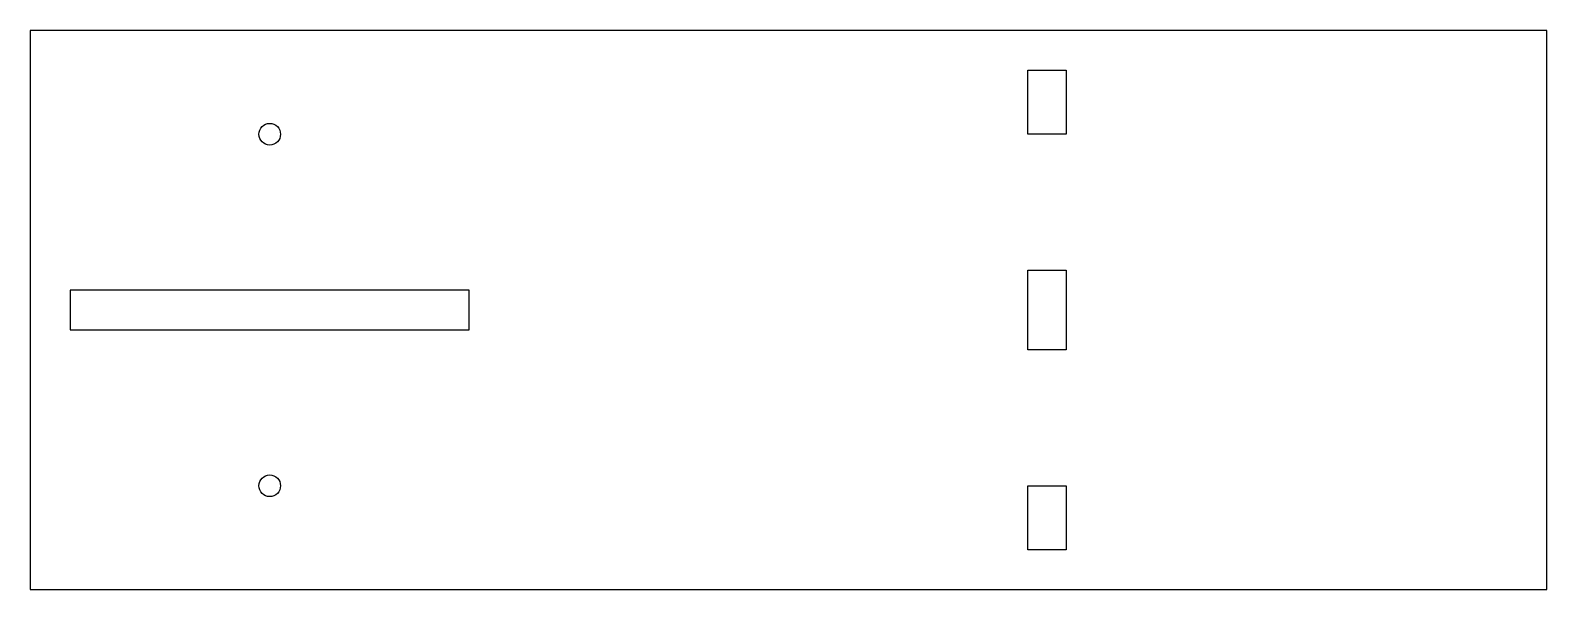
# Model space of a CAD drawing. Header units: millimetres. Extents: x -125 to 65, y -35 to 35.
import ezdxf

# ---------------------------------------------------------------- set-up
doc = ezdxf.new("R2010")
doc.units = ezdxf.units.MM
doc.layers.get('0').update_dxf_attribs({"linetype": 'CONTINUOUS'})

msp = doc.modelspace()

# ---------------------------------------------------------------- linework, layer by layer
for points in [[(65, 35), (-125, 35), (-125, -35), (65, -35)], [(0, 30), (4.8, 30), (4.8, 22), (0, 22)], [(0, 5), (4.8, 5), (4.8, -5), (0, -5)], [(-70, 2.5), (-120, 2.5), (-120, -2.5), (-70, -2.5)], [(0, -22), (4.8, -22), (4.8, -30), (0, -30)]]:
    msp.add_lwpolyline(points, close=True)
for centre in [(-95, 22), (-95, -22)]:
    msp.add_circle(centre, 1.35)

doc.saveas('drawing.dxf')
